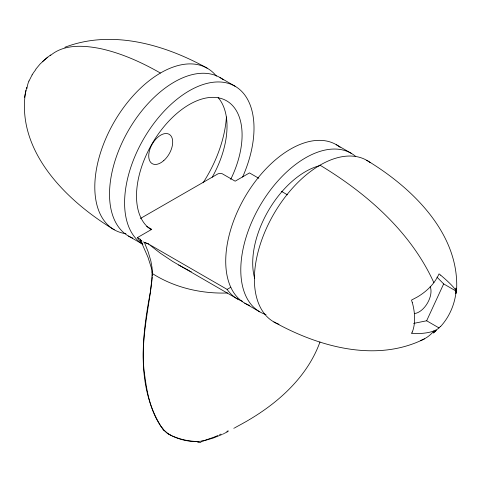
<?xml version="1.0" encoding="UTF-8"?>
<svg xmlns="http://www.w3.org/2000/svg" width="481" height="481" viewBox="0 0 481 481"><rect width="100%" height="100%" fill="white"/><g stroke="black" fill="none" stroke-linecap="round" stroke-linejoin="round"><path stroke-width="0.72" d="M152.387 273.887L152.068 267.749L150.848 260.942L148.262 252.146L144.414 242.478L145.064 242.695M152.387 274.104L152.363 274.97M152.351 275.517L152.333 275.95M152.285 277.038C148.821 310.389 139.394 343.656 145.021 377.435C147.39 395.274 151.503 413.732 162.41 428.457M151.852 278.794L152.086 272.517A28.632 24.218 -10.9 0 0 151.593 268.657L147.98 257.251L140.5 240.175M151.798 279.581L151.828 279.19M151.737 280.369L150.343 292.159M456 293.669L455.976 288.071L455.778 293.452M25.289 93.729C17.075 152.856 67.983 201.954 114.31 229.816M456.409 292.719C461.117 234.758 412.451 187.776 366.69 160.287M150.282 292.55C141.799 336.838 136.249 387.86 161.82 427.669M25.349 93.458L26.738 87.277M24.591 97.384L25.932 90.392M319.991 341.937C309.391 371.452 286.634 394.919 261.039 412.223M28.998 81.055L32.107 74.892M412.163 332.052L411.52 333.501L417.34 333.58A49.88 18.488 13.6 0 0 434.012 330.886M413.606 323.412L426.647 320.779L443.662 283.91L436.958 277.128M35.816 69.156L40.091 64.021L44.733 59.692M440.62 326.298L438.191 328.613A53.138 19.697 13.6 0 1 433.982 330.874C430.495 335.215 425.859 338.642 420.616 340.542M44.901 59.554L50.583 54.942M436.099 330.543L433.285 332.996L436.267 330.411M42.376 61.748L47.715 57.107M50.258 55.664C63.937 43.915 83.67 45.328 100.21 48.557C121.513 53.193 141.57 62.271 160.426 73.046M260.654 412.488L259.872 413.011M259.481 413.275L256.319 415.343M255.922 415.596L252.711 417.616M252.309 417.863L251.701 418.236M251.298 418.482L249.26 419.703M248.851 419.949L246.801 421.146M140.404 218.494L218.109 173.767L220.316 173.388L222.216 173.731L235.155 181.181L249.483 172.913L258.826 178.307M142.286 243.17A91.51 52.832 -60 0 1 137.416 237.608L151.743 229.341L146.675 226.413M237.842 299.176L172.721 261.472L160.299 253.18L148.491 244.005L227.116 289.394L230.85 287.235M234.674 427.862L240.777 424.513M246.392 421.386L244.114 422.679M234.139 428.168L233.832 428.343M243.699 422.907L242.658 423.49M242.244 423.719L241.197 424.29M228.186 431.445L224.29 433.417M424.422 338.889C376.274 363.107 318.428 346.753 273.887 321.951M220.514 434.277L220.887 434.096M219.883 434.577L219.57 434.728M223.677 433.712L222.841 434.115M222.156 434.439L213.372 437.999L204.491 440.62M217.773 435.564L217.196 435.828M228.162 430.748L227.766 430.928M226.81 431.355L227.146 431.204M216.775 436.014L214.785 436.88M214.526 436.988L203.734 440.722M64.809 47.306C111.887 29.215 164.821 44.589 207.113 68.152M204.347 440.65L201.419 441.197M203.836 440.776C191.901 443.061 179.1 439.941 168.584 434.163A43.663 29.828 -58.2 0 1 167.069 433.092L163.636 429.912M227.645 292.977C201.455 293.927 174.603 287.716 152.393 273.563M198.244 441.492C189.803 441.456 181.337 439.724 173.533 436.507M145.226 242.755L145.575 242.869M145.533 242.857L146.242 243.103M146.02 243.025L146.681 243.26M146.609 243.236L148.491 244.005M147.072 243.398L148.376 243.939M140.717 240.368L141.985 241.077M173.37 436.429L172.547 436.045M191.282 271.765L190.747 271.5M171.891 435.732L171.567 435.57M189.676 270.965L178.625 264.995M170.917 435.239L170.599 435.071M170.442 434.986L169.649 434.547M143.38 241.895L144.174 242.364A1.299 0.746 0 0 0 144.414 242.478M219.985 77.543L235.053 86.237M336.189 144.631L351.256 153.325M443.662 283.91L456.066 291.071M281.331 191.3L287.476 194.847M426.647 320.779L439.051 327.94M137.416 237.608L140.236 239.237L140.717 239.965M128.475 236.045L142.917 244.378M244.679 303.132L259.746 311.826M169.492 434.457L168.861 434.084M320.009 165.181C366.943 193.476 410.846 231.908 433.832 282.624M168.705 433.988L168.254 433.706A44.847 30.982 -57.9 0 1 166.859 432.714M166.666 432.569L164.646 430.808M440.62 275.162L439.051 273.857L438.191 275.655A53.066 38.606 -18.6 0 1 433.838 282.624M164.466 430.633L164.117 430.291M163.943 430.116L163.263 429.395M141.155 240.59L140.909 240.247M455.778 290.506L456.042 291.029M412.163 302.272L411.52 300.078L417.069 297.15A49.916 36.309 -18.6 0 0 433.868 282.636M140.512 239.815L140.482 239.622A1.395 0.806 0 0 0 140.326 239.273M242.448 301.256A91.51 52.832 -60 0 1 227.116 289.394M200.95 442.388A27.219 16.216 -44.8 0 1 197.739 442.436M151.87 272.09A29.371 17.761 47.1 0 1 152.056 272.072M163.54 430.056A41.348 27.85 -63.6 0 1 162.277 428.625M163.39 429.226A42.851 28.95 -65.1 0 1 162.139 427.669M132.804 238.107A91.51 52.832 -60 0 1 128.18 130.886A91.51 52.832 -60 0 1 223.4 79.828M218.14 97.595A74.657 43.104 -60 0 1 212.199 177.224M142.376 244.029A91.51 52.832 -60 0 1 141.588 142.556A91.51 52.832 -60 0 1 229.593 83.76A91.51 52.832 -60 0 1 242.604 177.074M151.262 229.72A74.657 43.104 -60 0 1 151.016 145.617A74.657 43.104 -60 0 1 223.887 99.471A74.657 43.104 -60 0 1 230.694 179.419M455.856 293.458A51.16 41.258 -75.3 0 1 440.686 326.395M412.241 302.284A51.245 29.588 60 0 1 412.241 332.137M278.974 324.26A93.206 53.812 -60 0 1 272.925 215.542A93.206 53.812 -60 0 1 370.25 162.638M440.686 275.192A51.166 6.536 35.2 0 1 455.862 290.56M430.182 286.604A16.949 9.782 -60 0 1 427.513 303.024A16.949 9.782 -60 0 1 414.628 313.54M249.651 305.435A91.51 52.832 -60 0 1 244.384 197.974A91.51 52.832 -60 0 1 340.139 147.342M266.017 314.568A91.51 52.832 -60 0 1 259.157 207.179A91.51 52.832 -60 0 1 355.736 156.481M254.702 278.505A74.657 43.104 -60 0 1 268.182 211.009A74.657 43.104 -60 0 1 319.901 165.614M26.918 88.63A51.245 29.588 60 0 1 28.914 80.97M125.932 233.706A93.206 53.812 -60 0 1 113.907 122.421A93.206 53.812 -60 0 1 216.396 76.124M226.419 116.973A93.206 53.812 -60 0 1 203.084 182.804M32.113 74.892A49.916 36.309 -18.6 0 1 35.841 69.565M163.811 160.558A16.949 9.782 -60 0 0 169.186 134.307A16.949 9.782 -60 0 0 149.134 152.086A16.949 9.782 -60 0 0 163.811 160.558"/></g></svg>
